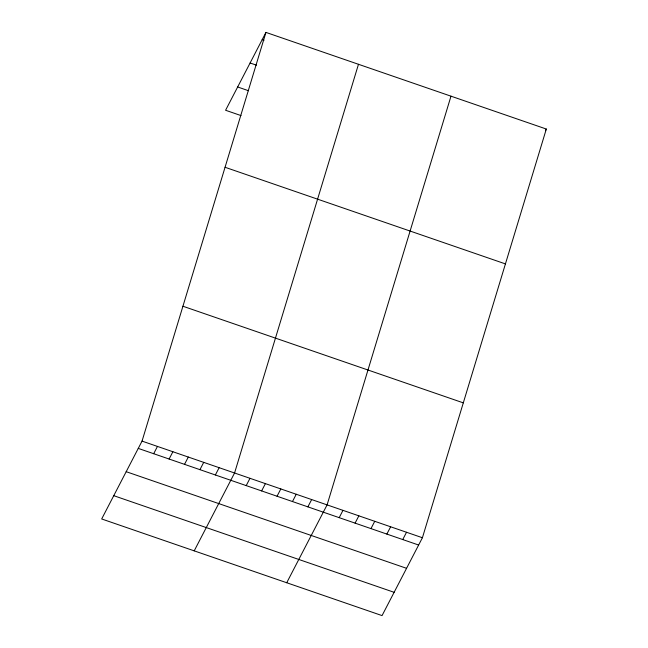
<?xml version="1.0" encoding="UTF-8"?>
<svg xmlns="http://www.w3.org/2000/svg" width="648" height="648" viewBox="0 0 648 648"><rect width="100%" height="100%" fill="white"/><g stroke="black" fill="none" stroke-linecap="round" stroke-linejoin="round"><path stroke-width="0.97" d="M142.042 441.11L265.947 32.4L546.321 129.033L422.415 537.735L382.053 615.6L101.679 518.967L142.042 441.11L422.415 537.735M358.474 64.29L234.568 473L194.206 550.857M450.992 96.171L327.086 504.881L286.724 582.746M265.947 32.4L225.585 110.265L241.007 115.579M153.681 453.713L157.464 446.423M169.104 459.027L172.886 451.737M184.526 464.349L188.301 457.051M199.94 469.662L203.723 462.364M215.363 474.976L219.146 467.686M246.208 485.603L249.982 478.313M261.622 490.917L265.405 483.627M277.044 496.23L280.827 488.94M292.467 501.544L296.249 494.254M307.889 506.866L311.664 499.568M339.196 517.655L342.97 510.357M545.478 130.653L546.321 129.033M355.08 523.13L358.862 515.832M370.972 528.606L374.747 521.308M386.856 534.082L390.639 526.784M402.748 539.557L406.523 532.259M262.165 39.69L263.979 40.314M250.096 62.978L256.446 65.173M237.662 86.978L248.54 90.728M225.059 167.273L505.432 263.906M182.93 306.237L463.304 402.862M138.259 448.4L418.632 545.033M126.19 471.687L406.563 568.32M113.756 495.68L394.122 592.312"/></g></svg>
